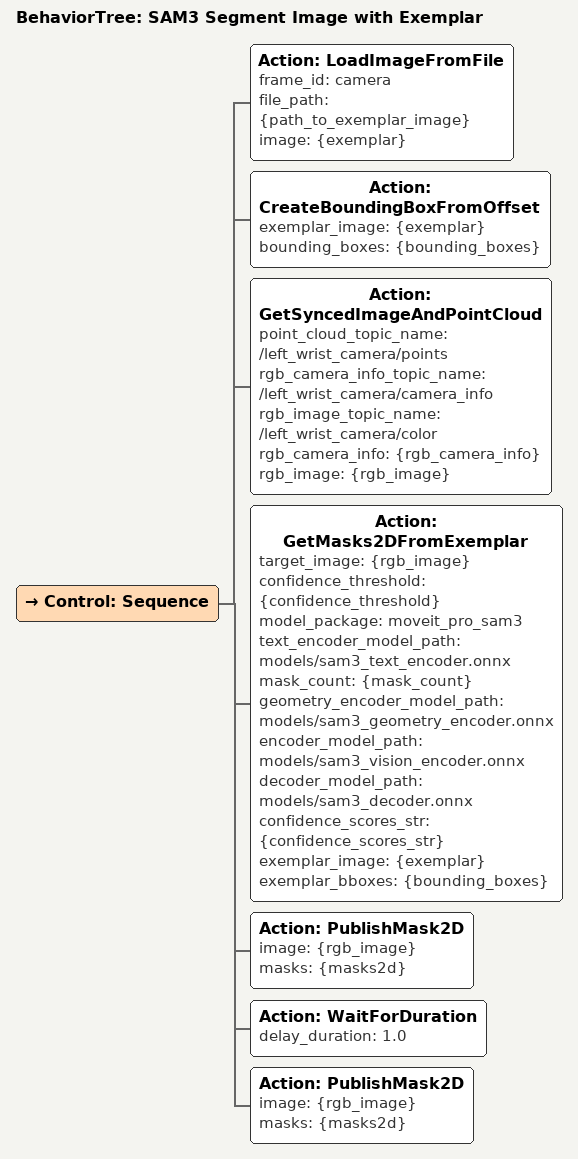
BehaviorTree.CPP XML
<?xml version="1.0" encoding="UTF-8" ?>
<root BTCPP_format="4" main_tree_to_execute="SAM3 Segment Image with Exemplar">
  <BehaviorTree ID="SAM3 Segment Image with Exemplar" _description="">
    <Control ID="Sequence">
      <Action
        ID="LoadImageFromFile"
        frame_id="camera"
        file_path="{path_to_exemplar_image}"
        image="{exemplar}"
      />
      <Action
        ID="CreateBoundingBoxFromOffset"
        exemplar_image="{exemplar}"
        bounding_boxes="{bounding_boxes}"
      />
      <Action
        ID="GetSyncedImageAndPointCloud"
        point_cloud_topic_name="/left_wrist_camera/points"
        rgb_camera_info_topic_name="/left_wrist_camera/camera_info"
        rgb_image_topic_name="/left_wrist_camera/color"
        rgb_camera_info="{rgb_camera_info}"
        rgb_image="{rgb_image}"
      />
      <Action
        ID="GetMasks2DFromExemplar"
        target_image="{rgb_image}"
        confidence_threshold="{confidence_threshold}"
        model_package="moveit_pro_sam3"
        text_encoder_model_path="models/sam3_text_encoder.onnx"
        mask_count="{mask_count}"
        geometry_encoder_model_path="models/sam3_geometry_encoder.onnx"
        encoder_model_path="models/sam3_vision_encoder.onnx"
        decoder_model_path="models/sam3_decoder.onnx"
        confidence_scores_str="{confidence_scores_str}"
        exemplar_image="{exemplar}"
        exemplar_bboxes="{bounding_boxes}"
      />
      <Action ID="PublishMask2D" image="{rgb_image}" masks="{masks2d}" />
      <Action ID="WaitForDuration" delay_duration="1.0" />
      <Action ID="PublishMask2D" image="{rgb_image}" masks="{masks2d}" />
    </Control>
  </BehaviorTree>
</root>
